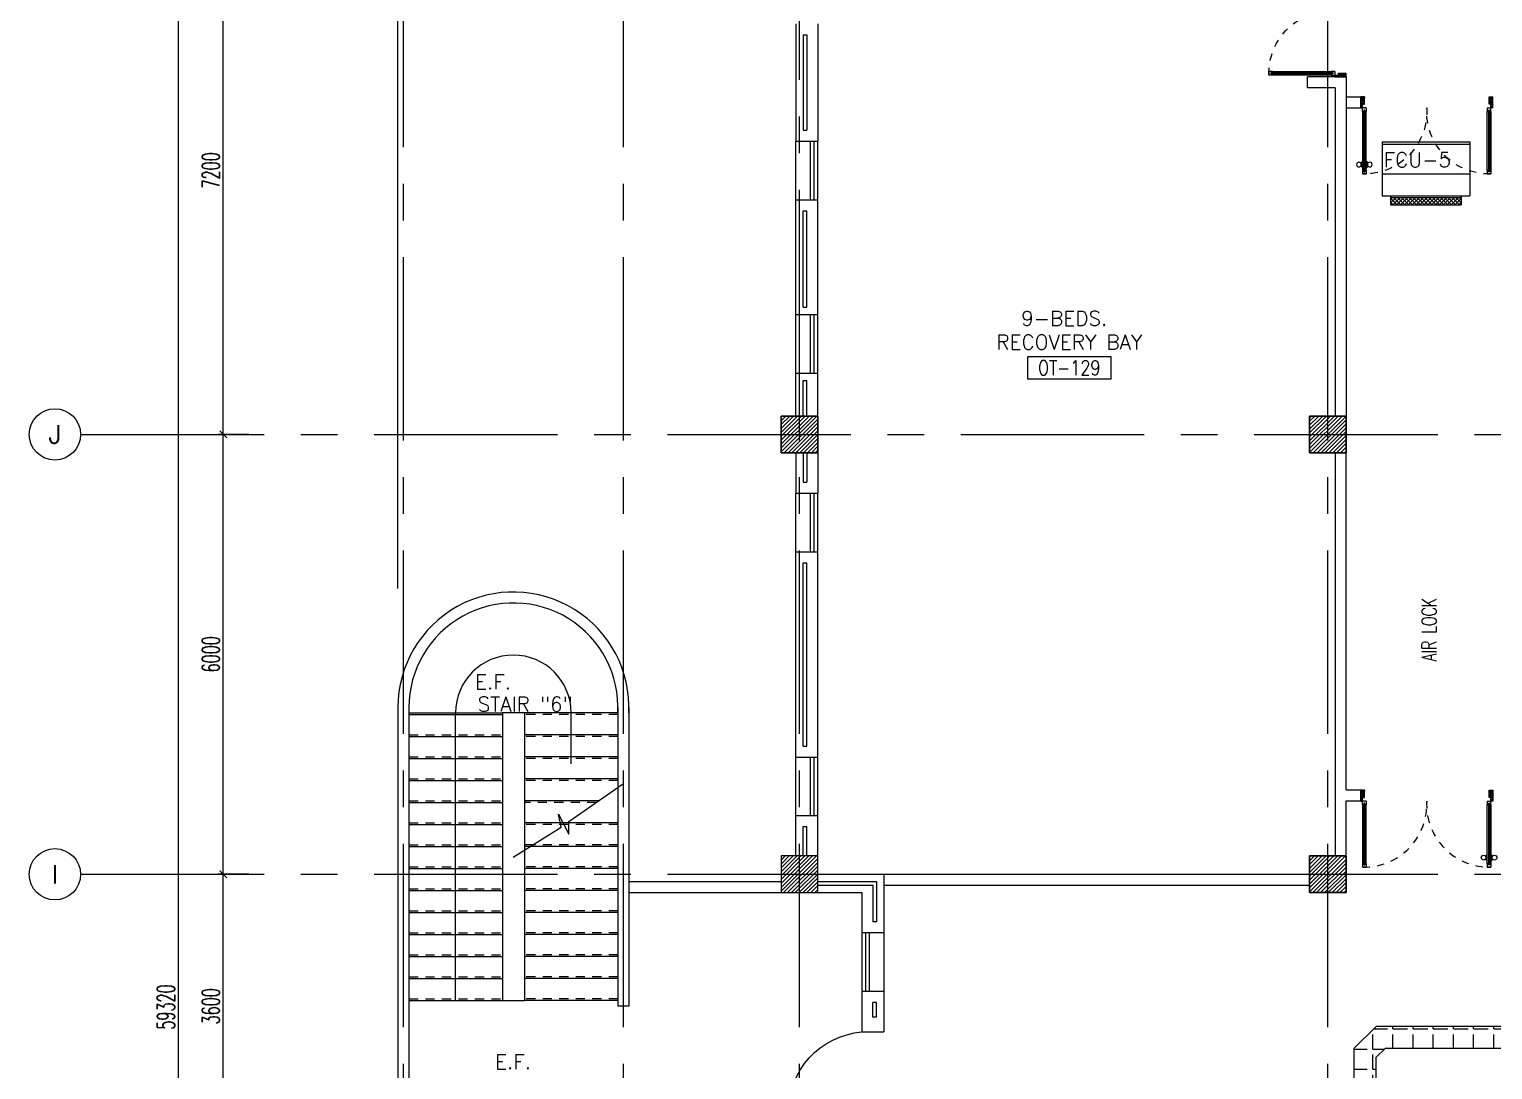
# Model space of a CAD drawing. Extents: x -0.4 to 91.9, y -1.1 to 78.4.
# Drawn here: x -0.35 to 19.6, y 34.3 to 48.49 of the extents above; entities that cross this region are included whole.
import ezdxf
from ezdxf.enums import TextEntityAlignment as Align

# ---------------------------------------------------------------- set-up
doc = ezdxf.new("R2010")
doc.units = 0
doc.header["$MEASUREMENT"] = 0
doc.header["$PDMODE"] = 34
for name, pattern in [('CENTERX2', [4, 2.5, -0.5, 0.5, -0.5]), ('HIDDEN', [0.375, 0.25, -0.125]), ('HIDDEN2', [0.1875, 0.125, -0.0625])]:
    doc.linetypes.add(name, pattern=pattern)
doc.layers.get('0').update_dxf_attribs({"color": 11, "linetype": 'CONTINUOUS'})
doc.layers.get('DEFPOINTS').update_dxf_attribs({"color": 11, "linetype": 'CONTINUOUS'})
for name, color, linetype in [('AX-CR', 11, 'CONTINUOUS'), ('AX-DIM', 11, 'CONTINUOUS'), ('AX-TXT', 11, 'CONTINUOUS'), ('AXES', 11, 'CENTERX2'), ('COL', 11, 'CONTINUOUS'), ('DOOR', 11, 'CONTINUOUS'), ('E-TRAY', 2, 'CONTINUOUS'), ('FCU', 7, 'CONTINUOUS'), ('HAT', 11, 'CONTINUOUS'), ('INSUL', 11, 'CONTINUOUS'), ('RM-BOX', 11, 'CONTINUOUS'), ('RM-NAME', 11, 'CONTINUOUS'), ('RM-NO', 11, 'CONTINUOUS'), ('ROOF', 11, 'CONTINUOUS'), ('SHAFT', 11, 'CONTINUOUS'), ('STR', 11, 'CONTINUOUS'), ('TEXTN', 2, 'CONTINUOUS'), ('WALL', 11, 'CONTINUOUS'), ('WIN', 11, 'CONTINUOUS')]:
    doc.layers.add(name, color=color, linetype=linetype)
doc.styles.add('ROMANS', font='ROMANS.shx', dxfattribs={"width": 0.6})
doc.dimstyles.new('STANDARD in', dxfattribs={"dimtxt": 0.24, "dimasz": 0.1, "dimexe": 0.07, "dimexo": 0.05, "dimgap": 0.05, "dimtad": 1, "dimdec": 0, "dimlfac": 1000, "dimzin": 0, "dimdsep": 46, "dimtxsty": 'ROMANS', "dimblk": 'ARCHTICK', "dimcen": 0.05, "dimdle": 0.05, "dimclrd": 7, "dimclre": 7, "dimclrt": 2, "dimadec": 0, "dimazin": 0, "dimtfac": 1, "dimtdec": 0, "dimtmove": 2, "dimatfit": 3, "dimldrblk": 'ARCHTICK', "dimfxl": 0, "dimtolj": 1, "dimtzin": 0, "dimarcsym": 0})

# ---------------------------------------------------------------- blocks, each defined once
blk = doc.blocks.new('*X65')
at = {"color": 0}
for p, q in [((31339, 149497), (31832, 149990)), ((31339, 149550), (31779, 149990)), ((31339, 149603), (31726, 149990)), ((31339, 149656), (31673, 149990)), ((31339, 149709), (31620, 149990)), ((31339, 149762), (31567, 149990)), ((31339, 149815), (31514, 149990)), ((31339, 149868), (31461, 149990)), ((31339, 149921), (31408, 149990)), ((31339, 149974), (31355, 149990)), ((31385, 149490), (31839, 149944)), ((31438, 149490), (31839, 149891)), ((31491, 149490), (31839, 149838)), ((31544, 149490), (31839, 149785)), ((31597, 149490), (31839, 149732)), ((31650, 149490), (31839, 149679)), ((31703, 149490), (31839, 149626)), ((31756, 149490), (31839, 149573)), ((31809, 149490), (31839, 149519))]:
    blk.add_line(p, q, dxfattribs=at)
blk = doc.blocks.new('*X64')
at = {"color": 0}
for p, q in [((24139, 149509), (24620, 149990)), ((24139, 149562), (24567, 149990)), ((24139, 149615), (24514, 149990)), ((24139, 149668), (24461, 149990)), ((24139, 149721), (24408, 149990)), ((24139, 149774), (24355, 149990)), ((24139, 149827), (24302, 149990)), ((24139, 149880), (24248, 149990)), ((24139, 149934), (24195, 149990)), ((24139, 149987), (24142, 149990)), ((24173, 149490), (24639, 149956)), ((24226, 149490), (24639, 149903)), ((24279, 149490), (24639, 149850)), ((24332, 149490), (24639, 149797)), ((24385, 149490), (24639, 149744)), ((24438, 149490), (24639, 149691)), ((24491, 149490), (24639, 149638)), ((24544, 149490), (24639, 149585)), ((24597, 149490), (24639, 149532))]:
    blk.add_line(p, q, dxfattribs=at)
blk = doc.blocks.new('*X61')
at = {"color": 0}
for p, q in [((31339, 155543), (31786, 155990)), ((31339, 155596), (31733, 155990)), ((31339, 155649), (31680, 155990)), ((31339, 155702), (31627, 155990)), ((31339, 155755), (31574, 155990)), ((31339, 155808), (31521, 155990)), ((31339, 155861), (31468, 155990)), ((31339, 155914), (31415, 155990)), ((31339, 155967), (31362, 155990)), ((31339, 155489), (31839, 155989)), ((31392, 155490), (31839, 155936)), ((31446, 155490), (31839, 155883)), ((31499, 155490), (31839, 155830)), ((31552, 155490), (31839, 155777)), ((31605, 155490), (31839, 155724)), ((31658, 155490), (31839, 155671)), ((31711, 155490), (31839, 155618)), ((31764, 155490), (31839, 155565)), ((31817, 155490), (31839, 155512))]:
    blk.add_line(p, q, dxfattribs=at)
blk = doc.blocks.new('*X60')
at = {"color": 0}
for p, q in [((24139, 155502), (24627, 155990)), ((24139, 155555), (24574, 155990)), ((24139, 155608), (24521, 155990)), ((24139, 155661), (24468, 155990)), ((24139, 155714), (24415, 155990)), ((24139, 155767), (24362, 155990)), ((24139, 155820), (24309, 155990)), ((24139, 155873), (24256, 155990)), ((24139, 155926), (24203, 155990)), ((24139, 155979), (24150, 155990)), ((24180, 155490), (24639, 155949)), ((24233, 155490), (24639, 155896)), ((24286, 155490), (24639, 155843)), ((24339, 155490), (24639, 155790)), ((24392, 155490), (24639, 155737)), ((24445, 155490), (24639, 155684)), ((24498, 155490), (24639, 155631)), ((24551, 155490), (24639, 155578)), ((24604, 155490), (24639, 155525))]:
    blk.add_line(p, q, dxfattribs=at)
blk = doc.blocks.new('RM1')
at = {"layer": 'RM-BOX'}
blk.add_lwpolyline([(570, -200), (-570, -200), (-570, -500), (570, -500)], close=True, dxfattribs=at)
at = {"layer": 'RM-NAME', "style": 'ROMANS'}
for tag, p in [('ROOMNAME1', (0, 324)), ('ROOMNAME2', (0, 0))]:
    blk.add_attdef(tag, text='', height=200, dxfattribs=at).set_placement(p, align=Align.MIDDLE)
at = {"layer": 'RM-NO', "style": 'ROMANS', "width": 0.8}
blk.add_attdef('ROOMNO', text='', height=200, dxfattribs=at).set_placement((0, -350), align=Align.MIDDLE)
blk = doc.blocks.new('AXL')
at = {"layer": 'AX-CR'}
blk.add_circle((-350, 0), 350, dxfattribs=at)
at = {"layer": 'AX-TXT', "style": 'ROMANS'}
blk.add_attdef('AX', text='', height=250, dxfattribs=at).set_placement((-350, 0), align=Align.MIDDLE)
blk = doc.blocks.new('_ARCHTICK')
at = {"color": 0, "linetype": 'ByBlock', "const_width": 0.15}
blk.add_lwpolyline([(-0.5, -0.5), (0.5, 0.5)], dxfattribs=at)
blk = doc.blocks.new('*D166')
at = {"layer": 'AX-DIM', "color": 7, "lineweight": -2, "ltscale": 0.3}
for p, q in [((1.683, 5.45), (1.683, 64.87)), ((9.805, 64.82), (1.613, 64.82)), ((10.483, 5.5), (1.613, 5.5))]:
    blk.add_line(p, q, dxfattribs=at)
at = {"layer": 'DEFPOINTS', "color": 0, "ltscale": 0.3}
for p in [(1.683, 64.82), (9.855, 64.82), (10.533, 5.5)]:
    blk.add_point(p, dxfattribs=at)
at = {"layer": 'AX-DIM', "color": 7, "lineweight": -2, "ltscale": 0.3, "xscale": 0.1, "yscale": 0.1, "zscale": 0.1}
for p, rotation in [((1.683, 64.82), 90), ((1.683, 5.5), 270)]:
    blk.add_blockref('_ARCHTICK', p, dxfattribs=dict(at, rotation=rotation))
at = {"layer": 'AX-DIM', "color": 2, "ltscale": 0.3, "insert": (1.513, 35.16), "char_height": 0.24, "attachment_point": 5, "rotation": 90, "style": 'ROMANS'}
blk.add_mtext('\\A1;59320', dxfattribs=at)
blk = doc.blocks.new('*D161')
at = {"layer": 'AX-DIM', "color": 7, "lineweight": -2, "ltscale": 0.3}
for p, q in [((2.645, 50.17), (2.225, 50.17)), ((2.295, 42.92), (2.295, 50.22)), ((2.645, 42.97), (2.225, 42.97))]:
    blk.add_line(p, q, dxfattribs=at)
at = {"layer": 'DEFPOINTS', "color": 0, "ltscale": 0.3}
for p in [(2.295, 50.17), (2.695, 50.17), (2.695, 42.97)]:
    blk.add_point(p, dxfattribs=at)
at = {"layer": 'AX-DIM', "color": 7, "lineweight": -2, "ltscale": 0.3, "xscale": 0.1, "yscale": 0.1, "zscale": 0.1}
for p, rotation in [((2.295, 50.17), 90), ((2.295, 42.97), 270)]:
    blk.add_blockref('_ARCHTICK', p, dxfattribs=dict(at, rotation=rotation))
at = {"layer": 'AX-DIM', "color": 2, "ltscale": 0.3, "insert": (2.125, 46.57), "char_height": 0.24, "attachment_point": 5, "rotation": 90, "style": 'ROMANS'}
blk.add_mtext('\\A1;7200', dxfattribs=at)
blk = doc.blocks.new('*D160')
at = {"layer": 'AX-DIM', "color": 7, "lineweight": -2, "ltscale": 0.3}
for p, q in [((2.645, 42.97), (2.225, 42.97)), ((2.295, 36.92), (2.295, 43.02)), ((2.645, 36.97), (2.225, 36.97))]:
    blk.add_line(p, q, dxfattribs=at)
at = {"layer": 'DEFPOINTS', "color": 0, "ltscale": 0.3}
for p in [(2.295, 42.97), (2.695, 42.97), (2.695, 36.97)]:
    blk.add_point(p, dxfattribs=at)
at = {"layer": 'AX-DIM', "color": 7, "lineweight": -2, "ltscale": 0.3, "xscale": 0.1, "yscale": 0.1, "zscale": 0.1}
for p, rotation in [((2.295, 42.97), 90), ((2.295, 36.97), 270)]:
    blk.add_blockref('_ARCHTICK', p, dxfattribs=dict(at, rotation=rotation))
at = {"layer": 'AX-DIM', "color": 2, "ltscale": 0.3, "insert": (2.125, 39.97), "char_height": 0.24, "attachment_point": 5, "rotation": 90, "style": 'ROMANS'}
blk.add_mtext('\\A1;6000', dxfattribs=at)
blk = doc.blocks.new('*D159')
at = {"layer": 'AX-DIM', "color": 7, "lineweight": -2, "ltscale": 0.3}
for p, q in [((2.645, 36.97), (2.225, 36.97)), ((2.295, 33.32), (2.295, 37.02)), ((2.645, 33.37), (2.225, 33.37))]:
    blk.add_line(p, q, dxfattribs=at)
at = {"layer": 'DEFPOINTS', "color": 0, "ltscale": 0.3}
for p in [(2.295, 36.97), (2.695, 36.97), (2.695, 33.37)]:
    blk.add_point(p, dxfattribs=at)
at = {"layer": 'AX-DIM', "color": 7, "lineweight": -2, "ltscale": 0.3, "xscale": 0.1, "yscale": 0.1, "zscale": 0.1}
for p, rotation in [((2.295, 36.97), 90), ((2.295, 33.37), 270)]:
    blk.add_blockref('_ARCHTICK', p, dxfattribs=dict(at, rotation=rotation))
at = {"layer": 'AX-DIM', "color": 2, "ltscale": 0.3, "insert": (2.125, 35.17), "char_height": 0.24, "attachment_point": 5, "rotation": 90, "style": 'ROMANS'}
blk.add_mtext('\\A1;3600', dxfattribs=at)
blk = doc.blocks.new('COL50')
at = {"layer": 'COL'}
blk.add_lwpolyline([(-250, 250), (-250, -250), (250, -250), (250, 250)], close=True, dxfattribs=at)
blk = doc.blocks.new('*D150')
at = {"layer": 'AX-DIM', "color": 7, "lineweight": -2, "ltscale": 0.3}
for p, q in [((4.675, 40.87), (4.675, 77.068)), ((9.9, 64.87), (9.9, 77.068)), ((4.625, 76.998), (9.95, 76.998))]:
    blk.add_line(p, q, dxfattribs=at)
at = {"layer": 'DEFPOINTS', "color": 0, "ltscale": 0.3}
for p in [(9.9, 76.998), (9.9, 64.82), (4.675, 40.82)]:
    blk.add_point(p, dxfattribs=at)
at = {"layer": 'AX-DIM', "color": 7, "lineweight": -2, "ltscale": 0.3, "xscale": 0.1, "yscale": 0.1, "zscale": 0.1, "rotation": 180}
blk.add_blockref('_ARCHTICK', (4.675, 76.998), dxfattribs=at)
at = {"layer": 'AX-DIM', "color": 7, "lineweight": -2, "ltscale": 0.3, "xscale": 0.1, "yscale": 0.1, "zscale": 0.1}
blk.add_blockref('_ARCHTICK', (9.9, 76.998), dxfattribs=at)
at = {"layer": 'AX-DIM', "color": 2, "ltscale": 0.3, "insert": (7.287, 77.168), "char_height": 0.24, "attachment_point": 5, "style": 'ROMANS'}
blk.add_mtext('\\A1;5225', dxfattribs=at)
blk = doc.blocks.new('A$C272A55A0')
at = {"layer": 'DOOR', "color": 0, "linetype": 'ByBlock'}
for p, q in [((0, 900), (0, 1050)), ((50, 1050), (0, 1050)), ((50, 950), (50, 1050)), ((1750, 950), (1750, 1050)), ((1750, 1050), (1800, 1050)), ((1800, 1050), (1800, 900)), ((0, 900), (25, 900)), ((25, 950), (50, 950)), ((25, 900), (25, 950)), ((75, 900), (25, 900)), ((25, 850), (25, 900)), ((42, 850), (25, 850)), ((58, 870), (42, 870)), ((42, 870), (42, 850)), ((58, 850), (58, 870)), ((75, 850), (58, 850)), ((75, 900), (75, 850)), ((1725, 900), (1775, 900)), ((1725, 900), (1725, 850)), ((1725, 850), (1742, 850)), ((1742, 870), (1758, 870)), ((1742, 850), (1742, 870)), ((1775, 950), (1750, 950)), ((1758, 870), (1758, 850)), ((1758, 850), (1775, 850)), ((1775, 900), (1775, 950)), ((1800, 900), (1775, 900)), ((1775, 850), (1775, 900)), ((25, 50), (42, 50)), ((25, 50), (25, 0)), ((25, 0), (75, 0)), ((75, 0), (25, 0)), ((42, 50), (42, 30)), ((42, 30), (58, 30)), ((58, 50), (75, 50)), ((58, 50), (58, 30)), ((75, 50), (75, 0)), ((1718, 160), (1709, 160)), ((1709, 95), (1709, 160)), ((1718, 95), (1709, 95)), ((1725, 173), (1718, 173)), ((1718, 173), (1718, 83)), ((1718, 95), (1718, 160)), ((1725, 83), (1718, 83)), ((1742, 50), (1725, 50)), ((1725, 50), (1725, 0)), ((1775, 0), (1725, 0)), ((1725, 0), (1775, 0)), ((1742, 50), (1742, 30)), ((1758, 30), (1742, 30)), ((1775, 50), (1758, 50)), ((1758, 50), (1758, 30)), ((1775, 173), (1782, 173)), ((1775, 83), (1782, 83)), ((1775, 50), (1775, 0)), ((1782, 173), (1782, 83)), ((1782, 160), (1791, 160)), ((1782, 95), (1782, 160)), ((1782, 95), (1791, 95)), ((1791, 95), (1791, 160))]:
    blk.add_line(p, q, dxfattribs=at)
at = {"layer": 'DOOR', "color": 9, "linetype": 'ByBlock'}
for p, q in [((50, 1050), (0, 1010)), ((50, 1050), (0, 937)), ((50, 1050), (37, 950)), ((1750, 1050), (1800, 1010)), ((1750, 1050), (1800, 937)), ((1750, 1050), (1763, 950))]:
    blk.add_line(p, q, dxfattribs=at)
at = {"layer": 'DOOR', "linetype": 'ByBlock'}
for p, q in [((25, 850), (25, 50)), ((42, 850), (42, 50)), ((58, 850), (58, 50)), ((75, 50), (75, 850)), ((1725, 50), (1725, 850)), ((1742, 850), (1742, 50)), ((1758, 850), (1758, 50)), ((1775, 850), (1775, 50))]:
    blk.add_line(p, q, dxfattribs=at)
at = {"layer": 'DOOR', "color": 0, "linetype": 'ByBlock'}
for centre in [(1676, 128), (1824, 128)]:
    blk.add_circle(centre, 32.4, dxfattribs=at)
at = {"layer": 'DOOR', "color": 9, "linetype": 'ByBlock'}
for centre, radius, start, end in [((50, 1050), 54.4, 203.2074, 270), ((50, 1050), 34.4, 180, 270), ((50, 1050), 14.4, 180, 270), ((1750, 1050), 14.4, 270, 0), ((1750, 1050), 34.4, 270, 0), ((1750, 1050), 54.4, 270, 336.7926), ((50, 1050), 74.4, 227.7764, 270), ((50, 1050), 94.4, 238.0182, 270), ((50, 1050), 114, 244.0838, 257.3774), ((50, 1050), 134, 248.1598, 259.28), ((50, 1050), 154, 251.1053, 256.2858), ((1750, 1050), 74.4, 270, 312.2236), ((1750, 1050), 94.4, 270, 301.9818), ((1750, 1050), 114, 282.6226, 295.9162), ((1750, 1050), 134, 280.72, 291.8402), ((1750, 1050), 154, 283.7142, 288.8947)]:
    blk.add_arc(centre, radius, start, end, dxfattribs=at)
at = {"layer": 'DOOR', "linetype": 'HIDDEN', "ltscale": 0.5}
for centre, start, end in [((50, 851), 268.3174, 3.2965), ((1750, 851), 176.7035, 271.6826)]:
    blk.add_arc(centre, 851, start, end, dxfattribs=at)
at = {"layer": 'WALL', "linetype": 'ByBlock'}
blk.add_line((1800, 900), (1800, 1050), dxfattribs=at)
blk = doc.blocks.new('*X209')
at = {"color": 0}
for p, q in [((-750, 2538), (-672, 2616)), ((-750, 2591), (-725, 2616)), ((-660, 2516), (-750, 2606)), ((-719, 2516), (-619, 2616)), ((-607, 2516), (-707, 2616)), ((-666, 2516), (-566, 2616)), ((-554, 2516), (-654, 2616)), ((-613, 2516), (-513, 2616)), ((-501, 2516), (-601, 2616)), ((-560, 2516), (-460, 2616)), ((-448, 2516), (-548, 2616)), ((-507, 2516), (-407, 2616)), ((-394, 2516), (-494, 2616)), ((-454, 2516), (-354, 2616)), ((-341, 2516), (-441, 2616)), ((-401, 2516), (-301, 2616)), ((-288, 2516), (-388, 2616)), ((-348, 2516), (-248, 2616)), ((-235, 2516), (-335, 2616)), ((-295, 2516), (-195, 2616)), ((-182, 2516), (-282, 2616)), ((-242, 2516), (-142, 2616)), ((-129, 2516), (-229, 2616)), ((-189, 2516), (-89, 2616)), ((-76, 2516), (-176, 2616)), ((-136, 2516), (-36, 2616)), ((-23, 2516), (-123, 2616)), ((-83, 2516), (17, 2616)), ((30, 2516), (-70, 2616)), ((-30, 2516), (70, 2616)), ((83, 2516), (-17, 2616)), ((23, 2516), (123, 2616)), ((136, 2516), (36, 2616)), ((76, 2516), (176, 2616)), ((189, 2516), (89, 2616)), ((129, 2516), (215, 2601)), ((215, 2543), (142, 2616)), ((215, 2596), (195, 2616)), ((-713, 2516), (-750, 2553)), ((182, 2516), (215, 2548))]:
    blk.add_line(p, q, dxfattribs=at)

msp = doc.modelspace()

# ---------------------------------------------------------------- hatches: boundary and pattern name
at = {"layer": 'HAT', "linetype": 'ByBlock'}
h = msp.add_hatch(dxfattribs=at)
h.set_pattern_fill('ANGLE', color=256, style=0)
h.set_pattern_definition([(0, (-275968.1855, -57293.01293), (0, 0.275), [0.2, -0.075]), (90, (-275968.1855, -57293.01293), (-0.275, 2e-17), [0.2, -0.075])])
h.paths.add_polyline_path([(28.0862, 34.6006), (28.15, 34.5368), (28.15, 34.9644), (28.0862, 34.9006), (24.55, 34.9006), (24.55, 34.6006)])
h.paths.add_polyline_path([(24.55, 34.6006), (24.55, 34.9006), (18.0134, 34.9006), (17.7072, 34.5944), (17.7072, 33.37), (18.0072, 33.37), (18.0072, 34.4701), (18.1377, 34.6006)])

# ---------------------------------------------------------------- linework, layer by layer
for p, q in [((6.1, 39.1702), (6.1, 35.2502)), ((6.4, 39.1702), (6.1, 39.1702)), ((6.4, 39.1702), (6.4, 35.2502)), ((7.0066, 37.6902), (7.7379, 38.1979)), ((6.8662, 37.7888), (7.0066, 37.5199)), ((6.9013, 37.6134), (6.8662, 37.7888)), ((6.246, 37.2043), (6.9013, 37.6134)), ((7.0066, 37.5199), (7.0066, 37.6902)), ((6.5118, 37.3702), (6.4, 37.3702)), ((6.4797, 37.3502), (6.4, 37.3502)), ((6.1, 35.2502), (6.4, 35.2502))]:
    msp.add_line(p, q)
at = {"layer": 'AXES'}
for p, q in [((4.75, -1.1143), (4.75, 77.6984)), ((7.75, -1.1143), (7.75, 77.6984)), ((10.15, 43.805), (10.15, 77.6984)), ((17.35, -1.1143), (17.35, 77.6984)), ((10.15, -1.1143), (10.15, 43.805)), ((0.35, 42.97), (68.39, 42.97)), ((0.35, 36.97), (68.39, 36.97))]:
    msp.add_line(p, q, dxfattribs=at)
at = {"layer": 'COL'}
msp.add_lwpolyline([(17.1, 43.22), (17.1, 42.72), (17.6, 42.72), (17.6, 43.22)], close=True, dxfattribs=at)
at = {"layer": 'DOOR'}
msp.add_lwpolyline([(10, 33.72), (10, 33.77), (11, 33.77), (11, 33.72), (10, 33.72, -0.394043), (11, 34.82, -0.4142136)], format="xyb", dxfattribs=at)
at = {"layer": 'E-TRAY', "color": 4}
for p, q in [((18.0134, 34.9006), (17.7072, 34.5944)), ((18.0134, 34.9006), (28.0862, 34.9006)), ((17.7072, 34.5944), (17.7072, 13.3156)), ((18.1377, 34.6006), (18.0072, 34.4701)), ((18.1377, 34.6006), (28.0862, 34.6006)), ((18.0072, 34.4701), (18.0072, 13.3156))]:
    msp.add_line(p, q, dxfattribs=at)
at = {"layer": 'FCU', "color": 6}
for p, q in [((18.0916, 46.9617), (18.0916, 46.2247)), ((18.0916, 46.9617), (19.2856, 46.9617)), ((19.2856, 46.9617), (19.2856, 46.2247)), ((18.0916, 46.5247), (19.2856, 46.5247)), ((18.0916, 46.2247), (19.2856, 46.2247))]:
    msp.add_line(p, q, dxfattribs=at)
at = {"layer": 'FCU', "color": 3}
for p, q in [((18.0916, 46.9297), (19.2856, 46.9297)), ((18.2061, 46.2247), (18.2061, 46.0997)), ((18.2061, 46.1997), (19.1711, 46.1997)), ((18.2061, 46.0997), (19.1711, 46.0997)), ((19.1711, 46.2247), (19.1711, 46.0997))]:
    msp.add_line(p, q, dxfattribs=at)
at = {"layer": 'INSUL'}
for p, q in [((10.2, 48.42), (10.2, 47.12)), ((10.2, 48.42), (10.25, 48.42)), ((10.25, 48.42), (10.25, 47.12)), ((10.2, 47.12), (10.25, 47.12)), ((10.2, 46.02), (10.25, 46.02)), ((10.2, 44.705), (10.2, 46.02)), ((10.25, 44.705), (10.25, 46.02)), ((10.2, 44.705), (10.25, 44.705)), ((10.2, 43.22), (10.2, 43.705)), ((10.2, 43.705), (10.25, 43.705)), ((10.25, 43.22), (10.25, 43.705)), ((10.2, 42.72), (10.2, 42.32)), ((10.25, 42.72), (10.25, 42.32)), ((10.2, 42.32), (10.25, 42.32)), ((10.2, 41.22), (10.25, 41.22)), ((10.2, 38.72), (10.2, 41.22)), ((10.25, 38.72), (10.25, 41.22)), ((10.2, 38.72), (10.25, 38.72)), ((10.2, 37.22), (10.2, 37.62)), ((10.2, 37.62), (10.25, 37.62)), ((10.25, 37.22), (10.25, 37.62)), ((10.4, 36.87), (11.2, 36.87)), ((10.4, 36.82), (11.15, 36.82)), ((11.15, 36.82), (11.15, 36.32)), ((11.2, 36.87), (11.2, 36.32)), ((11.2, 36.32), (11.15, 36.32)), ((11.2, 35.22), (11.15, 35.22)), ((11.15, 35.02), (11.15, 35.22)), ((11.2, 35.02), (11.2, 35.22)), ((11.2, 35.02), (11.15, 35.02))]:
    msp.add_line(p, q, dxfattribs=at)
at = {"layer": 'ROOF'}
for p, q in [((7.825, 36.87), (9.9, 36.87)), ((7.825, 36.72), (9.9, 36.72))]:
    msp.add_line(p, q, dxfattribs=at)
at = {"layer": 'STR'}
for p, q in [((4.825, 39.1702), (6.1, 39.1702)), ((4.825, 39.1502), (6.1, 39.1502)), ((5.4625, 35.2502), (5.4625, 39.1726)), ((7.675, 39.1702), (6.4, 39.1702)), ((7.0375, 38.4771), (7.0375, 39.1726)), ((4.825, 38.8502), (6.1, 38.8502)), ((7.675, 38.8702), (6.4, 38.8702)), ((4.825, 38.5502), (6.1, 38.5502)), ((7.675, 38.5702), (6.4, 38.5702)), ((4.825, 38.2502), (6.1, 38.2502)), ((7.675, 38.2702), (6.4, 38.2702)), ((4.825, 37.9502), (6.1, 37.9502)), ((7.4099, 37.9702), (6.4, 37.9702)), ((4.825, 37.6502), (6.1, 37.6502)), ((7.675, 37.6702), (6.4, 37.6702)), ((4.825, 37.3502), (6.1, 37.3502)), ((6.5118, 37.3702), (6.4, 37.3702)), ((6.4797, 37.3502), (6.4, 37.3502)), ((7.675, 37.3502), (6.4, 37.3502)), ((4.825, 37.0502), (6.1, 37.0502)), ((7.675, 37.0502), (6.4, 37.0502)), ((4.825, 36.7502), (6.1, 36.7502)), ((7.675, 36.7502), (6.4, 36.7502)), ((4.825, 36.4502), (6.1, 36.4502)), ((7.675, 36.4502), (6.4, 36.4502)), ((4.825, 36.1502), (6.1, 36.1502)), ((7.675, 36.1502), (6.4, 36.1502)), ((4.825, 35.8502), (6.1, 35.8502)), ((7.675, 35.8502), (6.4, 35.8502)), ((4.825, 35.5502), (6.1, 35.5502)), ((7.675, 35.5502), (6.4, 35.5502)), ((4.825, 35.2502), (6.1, 35.2502)), ((7.675, 35.2502), (6.4, 35.2502))]:
    msp.add_line(p, q, dxfattribs=at)
at = {"layer": 'STR', "linetype": 'HIDDEN2'}
for p, q in [((4.825, 39.1702), (6.1, 39.1702)), ((4.825, 39.1502), (6.1, 39.1502)), ((7.675, 39.1502), (6.4, 39.1502)), ((4.825, 38.8702), (6.1, 38.8702)), ((7.675, 38.8502), (6.4, 38.8502)), ((4.825, 38.5702), (6.1, 38.5702)), ((7.675, 38.5502), (6.4, 38.5502)), ((4.825, 38.2702), (6.1, 38.2702)), ((7.675, 38.2502), (6.4, 38.2502)), ((4.825, 37.9702), (6.1, 37.9702)), ((7.3811, 37.9502), (6.4, 37.9502)), ((4.825, 37.6702), (6.1, 37.6702)), ((7.675, 37.6502), (6.4, 37.6502)), ((4.825, 37.3702), (6.1, 37.3702)), ((7.675, 37.3702), (6.4, 37.3702)), ((4.825, 37.0702), (6.1, 37.0702)), ((7.675, 37.0702), (6.4, 37.0702)), ((4.825, 36.7702), (6.1, 36.7702)), ((7.675, 36.7702), (6.4, 36.7702)), ((4.825, 36.4702), (6.1, 36.4702)), ((7.675, 36.4702), (6.4, 36.4702)), ((4.825, 36.1702), (6.1, 36.1702)), ((7.675, 36.1702), (6.4, 36.1702)), ((4.825, 35.8702), (6.1, 35.8702)), ((7.675, 35.8702), (6.4, 35.8702)), ((4.825, 35.5702), (6.1, 35.5702)), ((7.675, 35.5702), (6.4, 35.5702)), ((4.825, 35.2702), (6.1, 35.2702)), ((7.675, 35.2702), (6.4, 35.2702))]:
    msp.add_line(p, q, dxfattribs=at)
at = {"layer": 'STR'}
msp.add_arc((6.25, 39.1726), 0.7875, 0, 180, dxfattribs=at)
at = {"layer": 'WALL'}
for p, q in [((10.1, 48.57), (10.1, 46.97)), ((10.4, 48.57), (10.4, 46.97)), ((17.6, 47.845), (17.075, 47.845)), ((17.075, 47.695), (17.075, 47.845)), ((17.45, 47.695), (17.075, 47.695)), ((17.45, 47.695), (17.45, 43.22)), ((17.6, 47.845), (17.6, 43.22)), ((17.6, 47.572), (17.8, 47.572)), ((17.8, 47.572), (17.8, 47.422)), ((17.6, 47.422), (17.8, 47.422)), ((10.1, 46.97), (10.4, 46.97)), ((10.1, 46.17), (10.4, 46.17)), ((10.1, 44.605), (10.1, 46.17)), ((10.4, 44.605), (10.4, 46.17)), ((10.1, 44.605), (10.4, 44.605)), ((10.1, 44.605), (10.4, 44.605)), ((10.1, 43.22), (10.1, 43.805)), ((10.1, 43.805), (10.4, 43.805)), ((10.1, 43.805), (10.4, 43.805)), ((10.4, 43.22), (10.4, 43.805)), ((10.1, 42.72), (10.1, 42.17)), ((10.4, 42.72), (10.4, 42.17)), ((17.45, 42.72), (17.45, 37.22)), ((10.1, 42.17), (10.4, 42.17)), ((10.1, 41.37), (10.4, 41.37)), ((10.1, 38.57), (10.1, 41.37)), ((10.4, 38.57), (10.4, 41.37)), ((4.675, 39.2455), (4.675, 33.47)), ((4.825, 39.2455), (4.825, 33.62)), ((7.675, 39.2455), (7.675, 35.17)), ((7.825, 39.2455), (7.825, 35.17)), ((10.1, 38.57), (10.4, 38.57)), ((17.6, 38.1201), (17.8, 38.1201)), ((17.6, 37.9701), (17.8, 37.9701)), ((10.1, 37.22), (10.1, 37.77)), ((10.1, 37.77), (10.4, 37.77)), ((10.4, 37.22), (10.4, 37.77)), ((10.4, 36.97), (17.1, 36.97)), ((11.3, 36.97), (11.3, 36.17)), ((10.4, 36.72), (11, 36.72)), ((11, 36.72), (11, 36.17)), ((11.3, 36.82), (17.1, 36.82)), ((11.3, 36.17), (11, 36.17)), ((11.3, 35.37), (11, 35.37)), ((11, 35.37), (11, 34.82)), ((11.3, 35.37), (11.3, 34.82)), ((11, 34.82), (11.3, 34.82))]:
    msp.add_line(p, q, dxfattribs=at)
at = {"layer": 'WALL', "linetype": 'ByBlock'}
for p, q in [((17.6, 38.1201), (17.6, 42.72)), ((17.8, 38.1201), (17.8, 37.9701)), ((17.6, 37.22), (17.6, 37.9701))]:
    msp.add_line(p, q, dxfattribs=at)
at = {"layer": 'WALL', "linetype": 'ByBlock', "ltscale": 0.3}
msp.add_line((7.825, 35.17), (7.6749, 35.17), dxfattribs=at)
for points in [[(9.9, 43.22), (10.4, 43.22), (10.4, 42.72), (9.9, 42.72)], [(17.6, 42.72), (17.1, 42.72), (17.1, 43.22), (17.6, 43.22)], [(17.1, 37.22), (17.6, 37.22), (17.6, 36.72), (17.1, 36.72)]]:
    msp.add_lwpolyline(points, close=True, dxfattribs=at)
at = {"layer": 'WALL'}
msp.add_lwpolyline([(10.4, 37.22), (9.9, 37.22), (9.9, 36.72), (10.4, 36.72)], close=True, dxfattribs=at)
for radius, start, end in [(1.575, 357.25838, 180), (1.425, 356.96954, 180.00002)]:
    msp.add_arc((6.25, 39.2455), radius, start, end, dxfattribs=at)
at = {"layer": 'WIN'}
for p, q in [((10.1, 46.17), (10.1, 46.97)), ((10.3, 46.17), (10.3, 46.97)), ((10.35, 46.17), (10.35, 46.97)), ((10.4, 46.17), (10.4, 46.97)), ((10.1, 43.805), (10.1, 44.605)), ((10.3, 43.805), (10.3, 44.605)), ((10.35, 43.805), (10.35, 44.605)), ((10.4, 43.805), (10.4, 44.605)), ((10.1, 41.37), (10.1, 42.17)), ((10.3, 41.37), (10.3, 42.17)), ((10.35, 41.37), (10.35, 42.17)), ((10.4, 41.37), (10.4, 42.17)), ((10.1, 37.77), (10.1, 38.57)), ((10.3, 37.77), (10.3, 38.57)), ((10.35, 37.77), (10.35, 38.57)), ((10.4, 37.77), (10.4, 38.57)), ((11, 36.17), (11, 35.37)), ((11.05, 36.17), (11.05, 35.37)), ((11.1, 36.17), (11.1, 35.37)), ((11.3, 36.17), (11.3, 35.37))]:
    msp.add_line(p, q, dxfattribs=at)

# ---------------------------------------------------------------- block references
at = {"layer": 'AXES', "xscale": 0.001, "yscale": 0.001, "zscale": 0.001}
for p, values in [((0.35, 42.97), {'AX': 'J'}), ((0.35, 36.97), {'AX': 'I'})]:
    msp.add_blockref('AXL', p, dxfattribs=at).add_auto_attribs(values)
at = {"layer": 'COL', "xscale": 0.001, "yscale": 0.001, "zscale": 0.001}
for p in [(10.15, 42.97), (10.15, 36.97), (17.35, 36.97)]:
    msp.add_blockref('COL50', p, dxfattribs=at)
at = {"layer": 'DOOR', "color": 0, "linetype": 'ByBlock', "xscale": -0.001, "yscale": 0.001, "zscale": 0.001, "rotation": 270}
msp.add_blockref('A$C272A55A0', (16.5496, 47.845), dxfattribs=at)
at = {"layer": 'DOOR', "color": 0, "linetype": 'ByBlock', "yscale": 0.001, "zscale": 0.001}
for p, xscale in [((19.6, 46.5216), -0.001), ((17.8, 37.0696), 0.001)]:
    msp.add_blockref('A$C272A55A0', p, dxfattribs=dict(at, xscale=xscale))
at = {"layer": 'FCU', "color": 11, "xscale": 0.0009999871253967285, "yscale": 0.001000002026557922, "zscale": 0.001}
msp.add_blockref('*X209', (18.9563, 43.5839), dxfattribs=at)
at = {"layer": 'HAT', "xscale": 0.001, "yscale": 0.001, "zscale": 0.001}
for name in ['*X60', '*X61', '*X64', '*X65']:
    msp.add_blockref(name, (-14.2392, -112.7697), dxfattribs=at)
at = {"layer": 'RM-NAME', "xscale": 0.001, "yscale": 0.001, "zscale": 0.001}
msp.add_blockref('RM1', (13.8274, 44.2282), dxfattribs=at).add_auto_attribs({'ROOMNO': 'OT-129', 'ROOMNAME2': 'RECOVERY BAY', 'ROOMNAME1': '9-BEDS. '})

# ---------------------------------------------------------------- texts
at = {"layer": 'RM-NAME', "style": 'ROMANS'}
for s, p in [('E.F.', (5.9717, 39.5955)), ('STAIR "6"', (6.4093, 39.2904)), ('E.F.', (6.2444, 34.4147))]:
    msp.add_text(s, height=0.2, dxfattribs=at).set_placement(p, align=Align.MIDDLE)
at = {"layer": 'SHAFT', "style": 'ROMANS', "width": 0.7}
msp.add_text('AIR LOCK', height=0.2, rotation=90, dxfattribs=at).set_placement((18.7329, 40.308), align=Align.MIDDLE)
at = {"layer": 'TEXTN', "style": 'ROMANS'}
msp.add_text('FCU-5', height=0.2, dxfattribs=at).set_placement((18.1152, 46.615))

# ---------------------------------------------------------------- dimensions: what is measured, and where the dimension line sits
at = {"layer": 'AX-DIM'}
dim = msp.add_linear_dim(base=(9.9, 76.9984), p1=(4.675, 40.82), p2=(9.9, 64.82), dimstyle='STANDARD in', dxfattribs=at)
dim.commit()
dim.dimension.update_dxf_attribs({"geometry": '*D150', "text_midpoint": (7.2875, 77.1684)})
for base, p1, p2, picture, middle in [((1.6833, 64.82), (10.5333, 5.5), (9.8548, 64.82), '*D166', (1.5133, 35.16)), ((2.2948, 50.17), (2.6948, 42.97), (2.6948, 50.17), '*D161', (2.1248, 46.57)), ((2.2948, 42.97), (2.6948, 36.97), (2.6948, 42.97), '*D160', (2.1248, 39.97)), ((2.2948, 36.97), (2.6948, 33.37), (2.6948, 36.97), '*D159', (2.1248, 35.17))]:
    dim = msp.add_linear_dim(base=base, p1=p1, p2=p2, angle=90, dimstyle='STANDARD in', dxfattribs=at)
    dim.commit()
    dim.dimension.update_dxf_attribs({"geometry": picture, "text_midpoint": middle})

doc.saveas('drawing.dxf')
